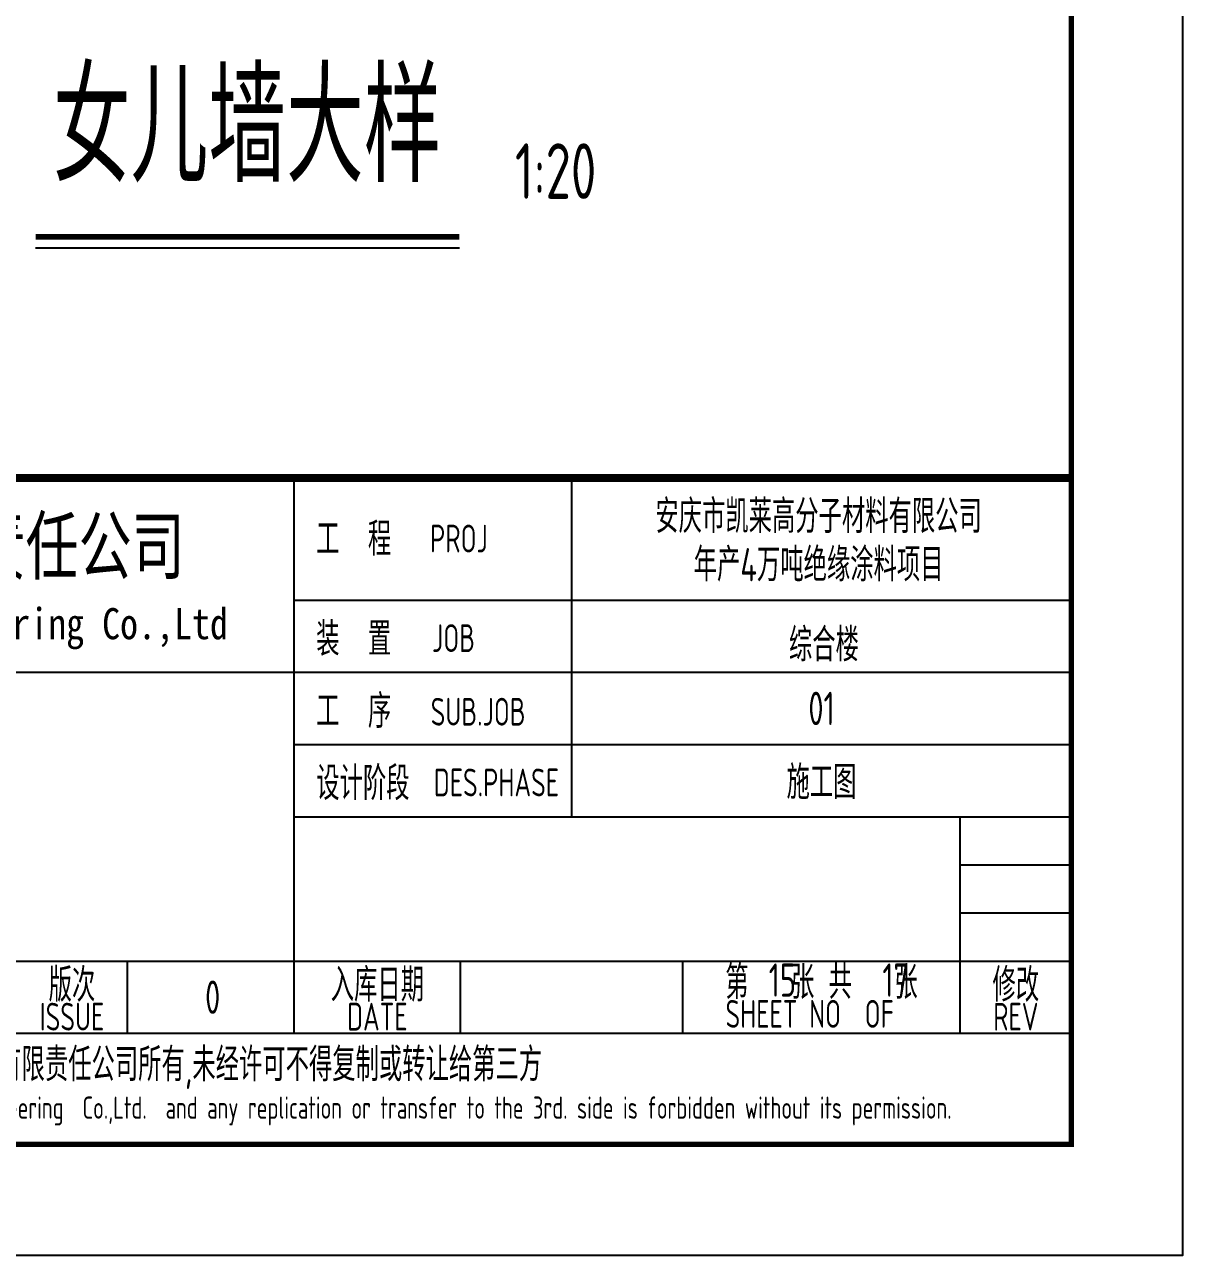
# Model space of a CAD drawing. Extents: x 9732137 to 18866768, y -962146 to 246094.
# Drawn here: x 9826030 to 9836457, y -568706 to -557624 of the extents above; entities that cross this region are included whole.
import ezdxf
from ezdxf.enums import TextEntityAlignment as Align

# ---------------------------------------------------------------- set-up
doc = ezdxf.new("R2010")
doc.units = 0
doc.header["$LTSCALE"] = 1000
doc.layers.get('0').update_dxf_attribs({"linetype": 'CONTINUOUS'})
doc.layers.add('BORDER', color=7, linetype='CONTINUOUS')
doc.layers.add('NUM', color=7, linetype='CONTINUOUS')
doc.styles.add('AHD_TQ_S', font='')
doc.styles.add('TSSD_Norm', font='Tssdeng.shx', dxfattribs={"width": 0.7, "bigfont": 'hztxt.shx'})
doc.styles.add('TSSD_Rein', font='Tssdeng.shx', dxfattribs={"width": 0.7, "bigfont": 'hztxt.shx'})
doc.styles.get('AHD_TQ_S').set_extended_font_data('SimSun')

msp = doc.modelspace()

# ---------------------------------------------------------------- linework, layer by layer
for p, q in [((9828456.8, -566706.3), (9828456.8, -561706.3)), ((9830956.8, -564756.3), (9830956.8, -561706.3)), ((9835456.8, -567706.3), (9835456.8, -561706.3)), ((9828456.8, -562806.3), (9835456.8, -562806.3)), ((9817456.8, -563456.3), (9828456.8, -563456.3)), ((9828456.8, -563456.3), (9835456.8, -563456.3)), ((9828456.8, -564106.3), (9835456.8, -564106.3)), ((9828456.8, -564756.3), (9835456.8, -564756.3)), ((9834456.8, -566706.3), (9834456.8, -564756.3)), ((9834456.8, -565189.6), (9835456.8, -565189.6)), ((9834456.8, -565622.9), (9835456.8, -565622.9)), ((9822956.8, -566056.3), (9835456.8, -566056.3)), ((9826956.8, -566706.3), (9826956.8, -566056.3)), ((9829956.8, -566706.3), (9829956.8, -566056.3)), ((9831956.8, -566706.3), (9831956.8, -566056.3)), ((9817456.8, -566706.3), (9835456.8, -566706.3)), ((9817456.8, -567705.6), (9835456.8, -567705.6))]:
    msp.add_line(p, q)
msp.add_lwpolyline([(9835456.8, -561706.3, 70, 70, 0), (9817456.8, -561706.3, 70, 70, 0), (9817456.8, -567706.3, 0, 0, 0)], format="xyseb")
msp.add_lwpolyline([(9835456.8, -561706.3, 70, 70, 0), (9817456.8, -561706.3, 70, 70, 0), (9817456.8, -567706.3, 0, 0, 0)], format="xyseb")
at = {"const_width": 70}
msp.add_lwpolyline([(9835456.8, -561706.3), (9817456.8, -561706.3)], dxfattribs=at)
at = {"layer": 'BORDER'}
msp.add_lwpolyline([(9777056.8, -568706.3), (9777056.8, -526706.3), (9836456.8, -526706.3), (9836456.8, -568706.3)], close=True, dxfattribs=at)
at = {"layer": 'BORDER', "const_width": 50}
msp.add_lwpolyline([(9779556.8, -567706.3), (9779556.8, -527706.3), (9835456.8, -527706.3), (9835456.8, -567706.3)], close=True, dxfattribs=at)
at = {"layer": 'NUM', "const_width": 50, "elevation": 0}
msp.add_lwpolyline([(9826128.6, -559535.5), (9829946.1, -559535.5)], dxfattribs=at)
at = {"layer": 'NUM', "elevation": 0}
msp.add_lwpolyline([(9826128.6, -559635.5), (9829946.1, -559635.5)], dxfattribs=at)

# ---------------------------------------------------------------- texts
for s, height, style, width, p in [('安庆市凯莱高分子材料有限公司', 300, 'TSSD_Rein', 0.7, (9833180.5, -562036.1)), ('安徽华东化工医药工程有限责任公司', 500, 'AHD_TQ_S', 0.7, (9823651.7, -562306.3)), ('年产4万吨绝缘涂料项目', 300, 'TSSD_Rein', 0.7, (9833180.5, -562471.1)), ('Anhui Huadong Chemical & Medical Engineering Co.,Ltd', 280, 'AHD_TQ_S', 0.85, (9823651.7, -563056.3)), ('综合楼', 300, 'TSSD_Rein', 0.7, (9833228.3, -563192.3)), ('01', 300, 'TSSD_Rein', 0.7, (9833206.8, -563781.3)), ('施工图', 300, 'TSSD_Rein', 0.7, (9833206.8, -564431.3)), ('第   张 共   张', 300, 'TSSD_Rein', 0.7, (9833206.8, -566231.3)), ('版次', 300, 'TSSD_Rein', 0.7, (9826456.8, -566256.3)), ('入库日期', 300, 'TSSD_Rein', 0.7, (9829206.8, -566256.3)), ('修改', 300, 'TSSD_Rein', 0.7, (9834956.8, -566256.3)), ('ISSUE', 250, 'TSSD_Rein', 0.7, (9826456.8, -566556.3)), ('DATE', 250, 'TSSD_Rein', 0.7, (9829206.8, -566556.3)), ('SHEET NO  OF  ', 250, 'TSSD_Rein', 0.7, (9833206.8, -566531.3)), ('REV', 250, 'TSSD_Rein', 0.7, (9834956.8, -566556.3)), ('本文件专有权属安徽华东化工医药工程有限责任公司所有,未经许可不得复制或转让给第三方', 300, 'TSSD_Rein', 0.7, (9826456.8, -567006.3)), ('The proprietary right of this document belongs to Anhui Huadong Chemical And Medical Engineering  Co.,Ltd.  and any replication or transfer to the 3rd. side is forbidden without its permission. ', 200, 'TSSD_Rein', 0.7, (9826203.2, -567405.6))]:
    msp.add_text(s, height=height, dxfattribs=dict(style=style, width=width)).set_placement(p, align=Align.MIDDLE)
at = {"style": 'TSSD_Rein', "width": 0.7}
for s, height, p in [('工  程 ', 300, (9828656.8, -562406.3)), ('PROJ', 250, (9829681.2, -562376.9)), ('装  置 ', 300, (9828656.8, -563306.3)), ('JOB', 250, (9829699.2, -563273.5)), ('工  序 ', 300, (9828656.8, -563956.3)), ('SUB.JOB', 250, (9829687.6, -563936.2)), ('设计阶段', 300, (9828656.8, -564606.3)), ('DES.PHASE', 250, (9829714.9, -564573))]:
    msp.add_text(s, height=height, dxfattribs=at).set_placement(p)
at = {"color": 6, "style": 'TSSD_Rein', "width": 0.7}
for s, p in [('15', (9832854.3, -566227.8)), ('17', (9833875.5, -566227.8))]:
    msp.add_text(s, height=300, dxfattribs=at).set_placement(p, align=Align.MIDDLE)
at = {"lineweight": -3, "style": 'TSSD_Rein', "width": 0.7}
msp.add_attdef('0', text='0', height=300, dxfattribs=at).set_placement((9827723.7, -566381.3), align=Align.MIDDLE)
at = {"style": 'TSSD_Rein', "width": 0.7}
msp.add_attdef('0', text='0', height=300, dxfattribs=at).set_placement((9827723.7, -566381.3), align=Align.MIDDLE)
at = {"layer": 'NUM', "style": 'TSSD_Norm', "width": 0.7}
for s, height, p in [('女儿墙大样', 1000, (9826284.5, -559343.3, 0)), ('1:20', 500, (9830446.1, -559343.3, 0))]:
    msp.add_text(s, height=height, dxfattribs=at).set_placement(p, align=Align.BOTTOM_LEFT)

doc.saveas('drawing.dxf')
